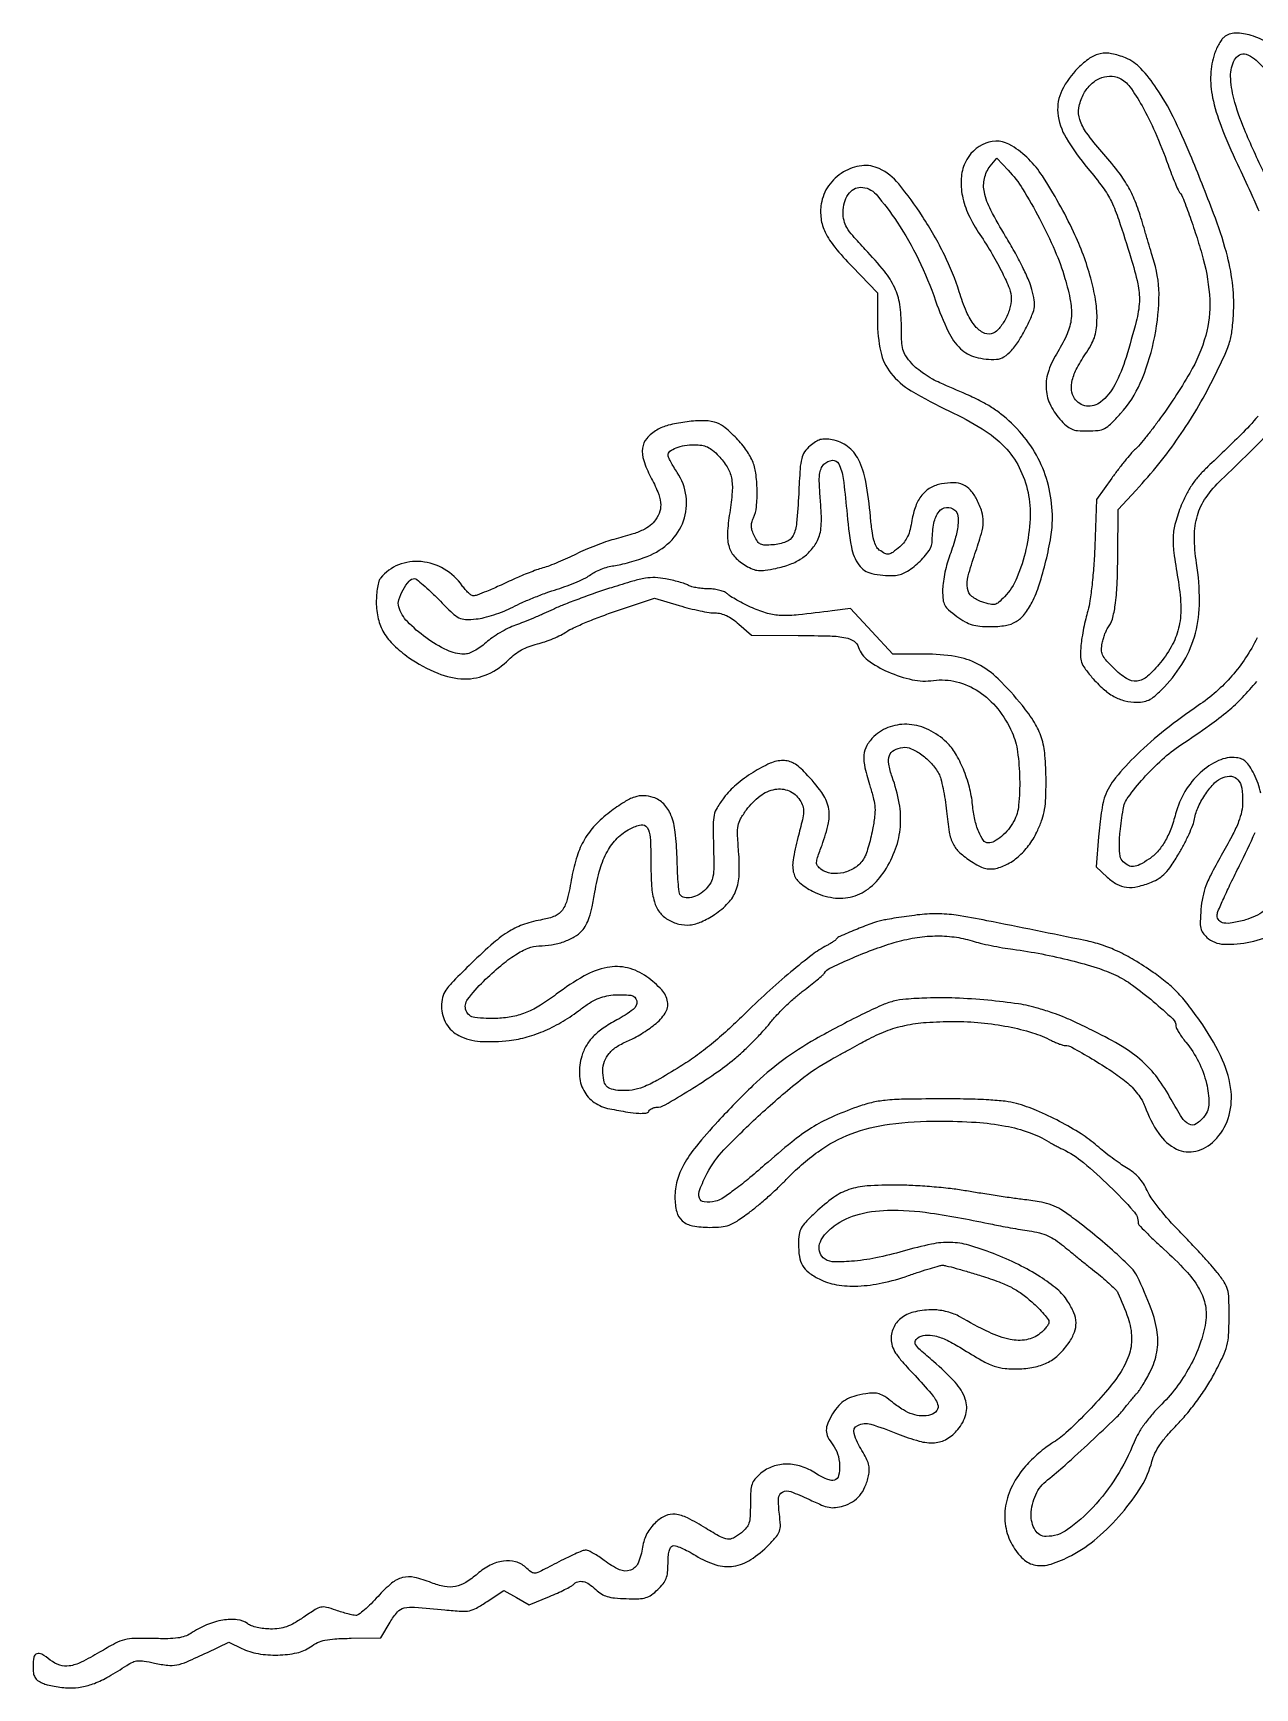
# Model space of a CAD drawing. Extents: x 0 to 2791, y 427 to 2463.
# Drawn here: x 0 to 356, y 502.9 to 984.9 of the extents above; entities that cross this region are included whole.
import ezdxf

# ---------------------------------------------------------------- set-up
doc = ezdxf.new("R2010")
doc.units = 0

msp = doc.modelspace()

# ---------------------------------------------------------------- linework, layer by layer
for points in [[(359.933318, 981.916335, 0.064648), (354.920369, 984.203818, 0.075745), (350.291726, 984.892836, 0.171314), (347, 983.718197, 0.068972), (346.338043, 983.009022, 0.023006), (345.573438, 981.808865, 0.022399), (344.838807, 980.385455, 0.023741), (344.25, 978.929002, 0.076134), (343.109458, 972.825521, 0.059055), (343.685464, 966.08212, 0.042408), (346.138104, 957.801226, 0.01619), (350.882251, 946.737661, -0.00093), (354.784431, 938.353551, -0.003518), (357.179966, 933.08455, -0.002072)], [(356.912168, 873.324989, -0.024996), (351.885975, 867.870031, -0.004904), (342.277638, 858.618279, 0.022829), (339.746356, 855.999764, 0.030406), (337.712614, 853.390211, 0.030783), (336.02923, 850.579861, 0.024341), (334.553609, 847.357758, 0.026188), (332.830402, 842.300891, 0.057183), (332.171576, 838.265145, 0.044704), (332.366365, 833.60429, 0.010973), (333.537311, 826.013925, -0.031705), (334.399571, 818.320895, -0.062962), (333.92518, 812.214192, -0.07031), (332.010633, 806.864446, -0.049741), (328.4909, 801.532558, -0.038498), (324.690639, 797.532742, -0.154869), (321.659496, 796.154606, -0.175481), (318.62064, 796.859731, -0.052541), (314.86695, 799.897756, -0.014288), (312.599912, 802.2982, -0.075261), (311.612553, 803.811791, -0.110964), (311.308196, 805.262878, -0.049146), (311.52914, 807.218686, -0.017687), (311.865901, 808.559478, -0.01762), (312.29696, 809.874832, -0.017765), (312.754081, 810.995019, -0.063564), (313.157483, 811.653082, 0.101075), (314.459248, 814.181723, 0.034172), (315.309115, 818.256113, 0.023745), (315.837153, 824.117843, 0.008088), (316.060967, 832.663839), (316.195406, 846.097062), (321.428061, 851.798531, 0.016008), (328.031692, 859.473075, 0.017887), (333.879671, 867.28256, 0.018176), (339.071637, 875.371452, 0.017724), (343.708789, 883.883136, 0.00655), (347.104782, 890.908061, 0.035451), (348.62112, 894.86057, 0.046229), (349.373952, 898.516923, 0.016095), (349.795959, 903.883136, 0.043529), (349.454631, 912.262593, 0.035723), (347.681897, 921.046997, 0.023616), (343.967115, 932.34104, 0.00673), (337.144353, 949.5, 0.016742), (332.172066, 960.474878, 0.032788), (327.369438, 968.777313, 0.041859), (322.735502, 974.582679, 0.104805), (318.297742, 977.648956, 0.049471), (314.240594, 978.890285, 0.101823), (310.934633, 978.87411, 0.099299), (307.850148, 977.548912, 0.045447), (304.469655, 974.732813, 0.081524), (299.775745, 968.195401, 0.140439), (298.578725, 961.653252, 0.110769), (300.981577, 954.371272, 0.039798), (307.353483, 945.425418, -0.01565), (311.701579, 939.905184, -0.046778), (314.180198, 935.792541, -0.032219), (316.303931, 930.543891, -0.004539), (319.877509, 919.425881, -0.021067), (321.884604, 911.87454, -0.066793), (322.323752, 906.675783, -0.052332), (321.429258, 900.901319, -0.009451), (318.452576, 890.437531, -0.046192), (315.178934, 882.436526, -0.104629), (311.040027, 877.41342, -0.203048), (306.937763, 876.267214, -0.219048), (303.432954, 878.461982, -0.119294), (302.554779, 880.924369, -0.090889), (302.7734, 883.78889, -0.060524), (304.186792, 887.344552, -0.021959), (306.997465, 892, 0.02453), (308.514522, 894.542206, 0.049482), (309.400959, 896.698133, 0.049017), (309.851313, 898.999425, 0.023635), (309.995719, 902.003182, 0.042184), (309.551265, 907.310979, 0.02475), (308.17585, 913.539149, 0.02286), (306.010512, 920.240034, 0.020231), (303.162645, 927, 0.034668), (294.082834, 943.290492, 0.107135), (285.171498, 952.098201, 0.240003), (277.551812, 952.82424, 0.19519), (271.542303, 947.093812, 0.089138), (270.410412, 942.582504, 0.067805), (270.754216, 937.487987, 0.05837), (272.576402, 931.978156, 0.039983), (275.829652, 926.242124, -0.01488), (279.4789, 920.499465, -0.01997), (282.415499, 915.077709, -0.020675), (284.454725, 910.450789, -0.093717), (285, 907.567171, -0.076496), (284.521884, 904.460356, -0.052705), (283.097598, 901.189644, -0.054691), (281.171665, 898.521861, -0.148663), (279.194943, 897.33408, -0.194722), (276.70352, 897.681938, -0.098349), (274.278866, 899.806051, -0.062383), (271.971846, 903.737182, -0.026207), (269.844097, 909.5, 0.039651), (265.527541, 920.289993, 0.028928), (259.13447, 931.51679, 0.028006), (252.205825, 940.989959, 0.110508), (246.547365, 945.410499, 0.139748), (241.441339, 946.262658, 0.108577), (236.086711, 944.436722, 0.103201), (231.782494, 940.421957, 0.114481), (229.642058, 935.163018, 0.07231), (229.580693, 930.840591, 0.081926), (230.77993, 926.874881, 0.058288), (233.581656, 922.538139, 0.019207), (238.642906, 916.864837), (246, 909.229674), (246, 901.074999, 0.05316), (246.958844, 892.082043, 0.11588), (249.915644, 885.852738, 0.090613), (255.870082, 880.670572, 0.024322), (267, 874.779733, -0.029175), (276.533908, 869.614645, -0.061875), (283.061112, 864.353373, -0.074933), (287.31805, 858.380368, -0.064909), (289.885963, 851.120364, -0.065725), (290.49768, 843.40071, -0.042269), (289.272336, 834.491122, -0.0429), (286.663084, 826.258065, -0.092718), (283.049068, 820.712496, -0.022468), (281.334728, 819.071982, -0.124432), (280.206548, 818.49766, -0.116581), (278.90529, 818.509146, -0.018666), (276.443265, 819.212496, -0.096166), (273.534558, 820.829354, -0.18455), (272.257737, 823.129669, -0.100462), (272.470731, 826.765009, -0.018396), (274.441904, 833.23889, 0.013029), (276.294536, 839.097089, 0.061494), (276.846044, 842.571863, 0.086215), (276.442233, 845.491578, 0.040599), (274.987839, 849.023838, 0.061801), (273.15604, 851.729211, 0.109366), (270.995097, 853.319051, 0.10201), (268.255405, 853.911915, 0.048849), (264.653358, 853.594748, 0.0835), (261.445259, 852.416207, 0.093855), (258.946198, 850.286223, 0.081999), (257.16682, 847.136001, 0.048477), (256.080475, 842.945549, -0.02316), (255.537014, 840.306511, -0.045504), (254.822119, 838.287773, -0.054335), (253.857515, 836.678049, -0.053052), (252.5619, 835.299585, -0.017568), (250.498663, 833.647328, -0.12041), (249.309327, 833.143874, -0.160912), (248.189739, 833.322621, -0.038511), (246.566953, 834.327385, -0.119198), (245.651038, 835.410068, -0.051494), (244.977796, 837.188028, -0.032422), (244.446438, 839.888867, -0.009603), (243.982859, 844.077385, 0.021472), (242.607469, 854.282994, 0.071486), (240.48699, 860.68974, 0.115762), (237.323205, 864.500849, 0.120491), (232.839027, 866.437118, 0.032908), (230.844006, 866.641316, 0.076143), (229.352146, 866.467805, 0.076829), (227.988786, 865.857109, 0.033981), (226.40481, 864.67178, 0.062678), (224.796231, 862.893158, 0.094237), (223.941685, 860.990471, 0.042122), (223.483024, 857.955961, 0.004281), (223.065784, 850.676737, -0.010924), (222.464495, 842.167074, -0.094667), (221.41523, 838.534032, -0.18726), (219.368357, 836.699919, -0.069316), (215.526857, 835.832853, -0.022644), (213.244714, 835.745404, -0.108974), (211.984816, 836.032533, -0.13141), (211.08483, 836.794413, -0.039083), (210.167976, 838.363324, -0.032272), (209.550025, 839.882996, -0.06747), (209.31315, 841.135221, -0.073959), (209.427506, 842.329914, -0.046145), (209.891119, 843.660377, 0.083075), (210.763388, 846.916271, 0.02854), (210.953907, 851.808233, 0.028886), (210.577464, 856.758875, 0.069972), (209.589601, 860.282119, 0.056932), (207.594908, 863.711437, 0.033792), (204.51568, 867.307519, 0.033334), (201.183799, 870.280105, 0.104356), (198.499951, 871.589368, 0.067541), (194.854164, 871.995825, 0.028311), (189.920749, 871.598044, 0.028268), (185.077569, 870.648589, 0.069735), (181.734472, 869.276932, 0.084242), (178.835387, 866.851459, 0.14452), (177.563338, 863.995121, 0.113494), (177.902998, 860.396155, 0.041057), (179.925229, 855.642143, -0.020933), (182.01465, 851.231365, -0.07087), (182.828778, 848.158991, -0.103194), (182.606521, 845.643706, -0.079471), (181.399086, 843.159388, -0.072664), (179.811172, 841.475545, -0.057107), (177.677552, 840.151079, -0.035925), (174.478121, 838.911483, -0.009689), (169.243096, 837.414981, 0.018276), (166.81809, 836.67649, 0.009464), (163.843372, 835.586974, 0.009396), (160.824883, 834.350428, 0.014082), (158.243096, 833.148331, -0.009718), (155.751351, 831.961591, -0.007674), (153.012034, 830.771976, -0.007769), (150.433809, 829.745743, -0.019041), (148.5, 829.093722, 0.012555), (146.679651, 828.506138, 0.007072), (144.5, 827.706845, 0.007054), (142.321668, 826.837472, 0.011461), (140.5, 826.031033, -0.004073), (135.773046, 823.854354, -0.009017), (132.125416, 822.28907, -0.008356), (129.35441, 821.212341, -0.088707), (128.166965, 821, -0.162229), (127.64211, 821.174896, -0.027789), (126.82622, 821.86054, -0.027776), (125.924403, 822.807811, -0.02163), (125.050201, 823.929499, 0.104691), (119.786468, 828.768661, 0.110756), (113.117772, 830.935486, 0.117638), (106.477311, 829.995316, 0.129632), (101.25, 826.162566, 0.103931), (100.765846, 825.216901, 0.023081), (100.367188, 823.433367, 0.023025), (100.09186, 821.289261, 0.020421), (100, 819.041005, 0.059171), (100.560381, 814.322324, 0.07423), (102.211324, 810.243439, 0.068087), (105.115185, 806.568704, 0.040883), (109.430737, 803.047654, 0.051961), (117.913554, 798.42657, 0.093444), (125.639876, 796.790794, 0.110438), (132.537697, 798.172523, 0.095875), (138.597572, 802.3975, -0.036766), (140.358374, 803.962254, -0.037623), (142.316423, 805.238972, -0.036415), (144.503416, 806.241435, -0.030397), (146.947961, 806.987516, 0.023345), (149.141841, 807.623436, 0.016535), (151.539936, 808.531232, 0.016738), (153.777604, 809.553192, 0.033598), (155.453588, 810.533066, -0.041576), (157.456386, 811.661587, -0.008826), (161.127796, 813.267663, -0.009178), (165.463534, 814.981164, -0.008607), (169.952594, 816.573126), (181.020994, 820.285114), (188.260497, 818.13939, 0.010803), (191.267996, 817.318242, 0.010699), (194.317862, 816.624903, 0.01061), (197.01021, 816.132421, 0.040193), (198.715204, 815.996833, -0.059879), (200.375244, 815.798973, -0.050177), (202.048981, 815.209705, -0.043342), (203.784778, 814.203334, -0.02707), (205.633706, 812.75), (209.337004, 809.5), (222.918502, 809.438701, -0.005792), (232.28896, 809.287848, -0.042013), (236.761387, 808.786381, -0.103758), (239.189672, 807.752812, -0.165044), (240.515381, 805.951539, 0.160857), (243.20623, 802.232237, 0.052509), (249.157937, 798.81993, 0.051521), (256.163637, 796.554882, 0.085983), (262.339876, 796.318761, -0.094808), (269.097745, 795.941826, -0.084905), (275.532552, 793.113057, -0.078313), (281.077184, 788.051465, -0.064622), (285.235278, 781.20102, -0.070009), (286.835304, 775.566451, -0.029435), (287.450832, 767.695079, -0.028491), (287.160568, 760.016053, -0.100335), (285.732061, 755.310704, -0.047641), (284.156524, 752.957394, -0.045389), (282.140598, 750.90275, -0.04887), (280.054465, 749.455459, -0.127908), (278.303174, 749, -0.245197), (276.876112, 749.74459, -0.054602), (275.51434, 752.237973, -0.044422), (274.397661, 755.822443, -0.028816), (273.724437, 760.114045, 0.039466), (272.800346, 765.283917, 0.034269), (271.045907, 770.503196, 0.035758), (268.745386, 775.09702, 0.067898), (266.177432, 778.329386, 0.077379), (260.981587, 781.95631, 0.094167), (255.266985, 783.520544, 0.101838), (249.728771, 782.832647, 0.106603), (245.014235, 780.013297, 0.076527), (242.949366, 777.389123, 0.110175), (242.094684, 774.570938, 0.075325), (242.372606, 770.890676, 0.020872), (243.907905, 765.288284, -0.016185), (244.913398, 761.749594, -0.047296), (245.29211, 759.243087, -0.046135), (245.197679, 756.676066, -0.014825), (244.594919, 752.908012, -0.013066), (244.025933, 750.294955, -0.013478), (243.326374, 747.74232, -0.013304), (242.603018, 745.567153, -0.054544), (241.99091, 744.321164, -0.105125), (239.54454, 741.823848, -0.087843), (236.135332, 740.338101, -0.09117), (232.540512, 740.144113, -0.12653), (229.55733, 741.334421, -0.074661), (228.580384, 742.301685, -0.172994), (228.280911, 743.274154, -0.072429), (228.56247, 744.750371, -0.006238), (229.8662, 748.371934, 0.036825), (231.75319, 754.826878, 0.10869), (231.726825, 759.422218, 0.10315), (229.766272, 763.721594, 0.031287), (225.14775, 769.25, 0.023488), (223.299965, 771.024997, 0.051184), (221.697754, 772.159337, 0.064162), (220.1533, 772.786329, 0.064461), (218.502815, 773, 0.105676), (214.747641, 772.197375, 0.035159), (209.761049, 769.528429, 0.03526), (204.878915, 765.952261, 0.054543), (201.284382, 762.163679, 0.025185), (199.296272, 759.256324, 0.084666), (198.443077, 757.123282, 0.053533), (198.152985, 754.360217, 0.005939), (198.243454, 748.005568, -0.005534), (198.33364, 742.01195, -0.044244), (198.100724, 739.260571, -0.088144), (197.431179, 737.419018, -0.056924), (196.075686, 735.591889, -0.072398), (194.081185, 733.997901, -0.081785), (191.794385, 733.120138, -0.10289), (189.770025, 733.123715, -0.205417), (188.483419, 734.026829, -0.11403), (188.222805, 734.796478, -0.005027), (187.969133, 737.627644, -0.008282), (187.75614, 741.017887, -0.0058), (187.62382, 744.842991, 0.023257), (187.114457, 752.161835, 0.06568), (185.863187, 757.120861, 0.099408), (183.763891, 760.349669, 0.119155), (180.697921, 762.26736, 0.072668), (177.899111, 762.767033, 0.090079), (175.285948, 762.37721, 0.061292), (172.270648, 760.919958, 0.017536), (168, 757.949806, 0.0425), (163.739776, 754.154837, 0.057833), (160.658064, 750.038212, 0.054738), (158.487435, 745.147392, 0.033292), (156.971502, 739, -0.015424), (155.625646, 732.561353, -0.091962), (154.231282, 729.441629, -0.143926), (152.105308, 727.718274, -0.057636), (148.470149, 726.672385, 0.039686), (143.189434, 725.355825, 0.056418), (138.809104, 723.31299, 0.042338), (134.164539, 719.900028, 0.012997), (127.758959, 714, 0.005169), (122.45406, 708.745047, 0.043227), (120.2977, 706.150311, 0.089985), (119.327683, 704.021232, 0.062119), (118.999434, 701.386364, 0.134076), (120.375739, 696.348802, 0.143973), (124.095687, 692.8725, 0.101654), (130.272609, 691.209698, 0.044978), (138.75611, 691.460414, 0.038956), (143.983363, 692.505416, 0.0342), (149.226312, 694.381067, 0.032538), (154.415018, 697.062519, 0.028162), (159.479902, 700.515314, -0.02079), (162.087184, 702.349572, -0.038877), (164.357616, 703.571674, -0.044435), (166.569396, 704.322512, -0.038919), (168.979902, 704.713136, -0.048965), (174.153111, 704.635542, -0.338105), (175.870314, 702.987239, -0.275029), (174.871898, 700.509113, -0.039986), (170.106229, 697.447185, 0.026651), (166.08776, 695.014064, 0.050426), (163.191048, 692.581616, 0.060028), (161.179018, 689.943781, 0.060225), (159.853795, 686.906348, 0.082463), (159.173425, 681.558507, 0.112989), (160.430676, 676.889427, 0.120713), (163.503599, 673.444049, 0.103268), (168, 671.562025, 0.006528), (173.26767, 670.616835, 0.026813), (176.490226, 670.258066, 0.043879), (178.522791, 670.319955, 0.228634), (179.441982, 670.906126, -0.08047), (179.804838, 671.32474, -0.053428), (180.334273, 671.678674, -0.052462), (180.9399, 671.918956, -0.068324), (181.530217, 672, 0.131853), (184.123402, 672.695937, 0.007408), (191.337465, 677.012432, 0.012444), (198.676561, 681.809273, 0.022412), (204.404265, 686.150909, 0.014477), (207.046365, 688.479332, 0.009564), (209.95073, 691.298152, 0.009628), (212.671195, 694.149212, 0.018363), (214.725879, 696.559193, -0.02072), (216.738209, 698.897097, -0.01236), (219.311753, 701.515022, -0.012363), (222.009139, 704.000343, -0.020883), (224.403153, 705.928455, 0.00664), (226.541291, 707.552317, 0.008602), (228.455933, 709.10068, 0.006754), (230.012547, 710.440616, 0.073377), (230.544701, 711.072328, -0.143442), (232.132891, 712.500168, -0.008745), (237.996084, 715.188102, -0.013783), (244.574105, 717.852107, -0.016947), (250.854356, 719.956625, -0.030882), (256.892374, 721.355772, -0.035848), (262.762318, 721.910913, -0.037794), (268.361307, 721.614307, -0.043387), (273.591069, 720.471175, 0.017014), (275.965999, 719.819283, 0.007714), (279.114252, 719.120435, 0.007628), (282.460954, 718.484583, 0.010365), (285.5, 718.019768, -0.014948), (293.906476, 716.655058, -0.014011), (302.401294, 714.765694, -0.014573), (309.998222, 712.613899, -0.034193), (315.487795, 710.462448, -0.046902), (320.302895, 707.604772, -0.018431), (326.375515, 702.83109, -0.011449), (332.054339, 697.790157, -0.208426), (333, 695.62013, 0.122008), (333.160842, 694.970795, 0.017198), (333.851271, 693.765003, 0.01877), (334.788308, 692.371409, 0.014972), (335.897944, 690.939979, -0.056851), (339.548488, 685.316601, -0.055016), (341.88755, 678.954016, -0.061193), (342.588458, 673.147889, -0.16989), (341.241861, 669.324849, -0.079861), (338.858217, 667.16499, -0.269063), (336.836848, 667.061559, -0.133092), (334.710029, 669.000341, -0.017851), (331.612397, 674.271558, 0.03594), (327.593982, 680.576303, 0.051632), (323.120144, 685.451802, 0.045923), (317.346135, 689.691679, 0.021924), (309.246883, 694.092774, 0.002629), (303.460347, 696.878428, 0.013042), (300.158642, 698.342272, 0.016942), (297.184412, 699.452807, 0.006581), (293, 700.794625, 0.038537), (287.097992, 702.115132, 0.01249), (278.207632, 703.169976, 0.012794), (268.695685, 703.813316, 0.019636), (260.439457, 703.835432, 0.010338), (254.298587, 703.483402, 0.04283), (250.636074, 702.879015, 0.042542), (247.118448, 701.657664, 0.010108), (241.5, 699.016483, 0.013364), (227.945076, 691.849398, 0.031344), (218.339086, 685.613741, 0.032217), (209.744721, 678.332802, 0.014875), (199.5, 667.847326, 0.014234), (193.252351, 660.660029, 0.043088), (189.589343, 655.317095, 0.061838), (187.657824, 650.63602, 0.067056), (187, 645.753009, 0.06276), (187.530233, 641.545345, 0.153655), (189.158123, 638.923469, 0.133891), (192.168765, 637.49125, 0.043011), (197.139991, 637.033269, 0.023963), (200.520578, 637.175398, 0.068008), (202.814978, 637.70232, 0.056982), (205.102478, 638.879841, 0.01322), (208.639991, 641.382233, 0.012893), (211.240385, 643.433482, 0.007757), (214.222604, 645.992564, 0.007766), (217.110438, 648.630637, 0.01344), (219.415681, 650.923203, -0.045452), (228.72474, 659.066118, -0.06558), (238.328724, 664.273735, -0.060192), (249.568273, 667.091643, -0.031839), (263.933659, 667.979893, -0.01542), (274.799787, 667.624005, -0.030889), (283.319337, 666.550578, -0.038653), (290.20432, 664.686843, -0.052672), (296, 661.909522, 0.011096), (296.748438, 661.47107, 0.004411), (297.79375, 660.901483, 0.004363), (298.932962, 660.306414, 0.005469), (300, 659.775485, -0.05989), (306.023032, 655.911494, -0.021118), (313.665832, 649.040533, -0.015311), (320.637729, 641.788098, -0.185861), (322, 638.249944, 0.193602), (322.201543, 637.748946, 0.003677), (324.200296, 635.697132, 0.008365), (326.619589, 633.33041, 0.005433), (329.49037, 630.673006, -0.020422), (335.808309, 624.462903, -0.054791), (339.587449, 619.426081, -0.076985), (341.432024, 614.815295, -0.086408), (341.692101, 610.048087, -0.053005), (340.279016, 603.839708, -0.038211), (337.470633, 597.308482, -0.036915), (333.561982, 591.022168, -0.039672), (328.855325, 585.539368, 0.017419), (326.128582, 582.634863, 0.022253), (323.836301, 579.768139, 0.024656), (322.036768, 577.025695, 0.03904), (320.806219, 574.5, -0.047341), (315.69475, 564.435793, -0.046471), (308.753879, 555.444818, -0.050371), (301.391337, 548.989405, -0.156045), (295.172105, 547, -0.266374), (291.972072, 548.835011, -0.139539), (290.789415, 553.424627, -0.102793), (292.123241, 559.122301, -0.117756), (295.586209, 563.5, 0.015866), (300.671001, 567.772736, 0.004807), (308.111825, 574.569271, 0.003569), (315.390412, 581.444751, 0.037174), (318.139181, 584.501366, -0.004726), (319.122831, 585.749197, -0.004296), (320.161365, 587.018844, -0.004301), (321.109752, 588.138441, -0.013812), (321.767905, 588.860657, 0.045793), (322.424498, 589.680758, 0.009513), (323.413042, 591.241604, 0.009917), (324.494057, 593.104863, 0.009215), (325.528023, 595.055301, 0.072341), (327.419368, 600.676029, 0.079441), (327.543515, 606.419319, 0.05727), (325.771789, 613.319042, 0.019738), (321.704876, 622.799487, 0.086964), (319.967552, 625.242324, 0.01084), (315.218281, 629.7331, 0.012655), (309.336931, 634.792813, 0.010762), (302.885486, 639.837225, 0.019092), (299.456474, 642.202852, 0.051742), (296.815576, 643.518969, 0.045921), (293.786025, 644.348187, 0.01258), (288.885486, 645.089983, -0.003973), (285.026318, 645.606366, -0.002195), (280.319487, 646.295379, -0.002188), (275.554666, 647.035604, -0.003518), (271.5, 647.712983, 0.015096), (267.266728, 648.319816, 0.007671), (261.9125, 648.839981, 0.007613), (256.367711, 649.208018, 0.011287), (251.5, 649.346686, 0.018335), (243.02695, 649.085978, 0.064603), (237.691946, 648.024209, 0.075488), (233.24877, 645.732642, 0.031302), (228.021165, 641.423028, 0.012878), (225.130395, 638.575982, 0.066158), (223.798549, 636.768908, 0.090384), (223.189001, 634.946278, 0.035631), (223, 632.297417, 0.037696), (223.286193, 628.506713, 0.094415), (224.20493, 625.901049, 0.099047), (225.985615, 623.889934, 0.044254), (228.993598, 622.003266, 0.077937), (234.097233, 620.333564, 0.049567), (240.349284, 619.948131, 0.043388), (247.436258, 620.832912, 0.03203), (255.048052, 622.98027, -0.004929), (258.394664, 624.123367, -0.006569), (261.457865, 625.091603, -0.004758), (264.034902, 625.842405, -0.064888), (265, 625.982728, -0.066317), (265.992041, 625.865474, -0.003947), (268.916951, 625.093695, -0.005882), (272.392363, 624.103191, -0.004302), (276.227918, 622.925073, -0.011498), (281.439512, 621.142246, -0.030737), (285.032054, 619.563444, -0.037651), (287.966044, 617.761443, -0.026572), (290.977918, 615.329945, -0.013645), (292.901478, 613.503165, -0.018632), (294.524763, 611.748943, -0.015651), (295.748818, 610.229342, -0.163122), (296, 609.479911, -0.13051), (295.827081, 608.828719, -0.034798), (295.22601, 607.928423, -0.032822), (294.373618, 606.964094, -0.028708), (293.365141, 606.07258, -0.123363), (289.413032, 604.302783, -0.095974), (284.688197, 604.377509, -0.060321), (278.550542, 606.463861, -0.01928), (270.015602, 610.980459, 0.040464), (268.349373, 611.773856, 0.026639), (266.326402, 612.422424, 0.026507), (264.227936, 612.856507, 0.037762), (262.330701, 613, 0.051601), (257.076735, 612.45633, 0.099352), (253.201886, 610.798507, 0.126321), (250.848893, 608.100271, 0.116991), (250, 604.521887, 0.081154), (250.336384, 602.463026, 0.063871), (251.323754, 600.426685, 0.03695), (253.278408, 597.87093, 0.008346), (256.981663, 593.843315, -0.013117), (261.704792, 588.607088, -0.08302), (263.549877, 585.543158, -0.254593), (263.317131, 583.648333, -0.17786), (261.5, 582.410644, -0.068438), (258.856902, 582.120751, -0.072913), (256.293287, 582.568703, -0.059599), (253.570593, 583.842567, -0.028715), (250.417581, 586.065499, 0.02035), (248.146681, 587.724051, 0.070288), (246.509924, 588.514223, 0.082329), (244.860544, 588.755297, 0.034867), (242.626399, 588.556249, 0.029449), (239.13239, 587.784288, 0.067344), (236.663757, 586.70896, 0.075102), (234.734421, 585.099606, 0.044555), (232.950227, 582.686178, 0.035236), (231.536915, 579.952201, 0.103422), (231.116858, 577.8859, 0.115648), (231.579194, 575.9619, 0.050146), (233, 573.727129, -0.091658), (234.400109, 571.061967, -0.06387), (234.987551, 567.707012, -0.07095), (234.703066, 564.749316, -0.246529), (233.47523, 563.352121, -0.148463), (232.634499, 563.291793, -0.032996), (231.236935, 563.707483, -0.031513), (229.622205, 564.424858, -0.025886), (227.99667, 565.383506, 0.066609), (223.866033, 567.386896, 0.079373), (219.595963, 568.07664, 0.08481), (215.553936, 567.393271, 0.090952), (212.076725, 565.411106, 0.036026), (210.334953, 563.716994, 0.099162), (209.47346, 562.245203, 0.070762), (209.093525, 560.276054, 0.012329), (209, 556.483687, -0.011905), (208.912595, 552.81339, -0.064077), (208.564332, 550.850524, -0.099575), (207.801296, 549.460648, -0.050972), (206.365141, 548.07258, -0.042414), (204.035931, 546.540757, -0.157023), (202.328798, 546.220469, -0.095701), (200.287413, 546.889859, -0.010557), (196.019721, 549.38347, 0.020983), (190.631557, 552.382893, 0.087658), (187.088821, 553.444416, 0.136147), (184.239968, 553.001087, 0.082873), (181.390736, 551.091812, 0.038225), (179.963802, 549.52478, 0.04451), (178.871537, 547.832882, 0.044285), (178.091825, 545.966845, 0.037196), (177.596875, 543.880457, -0.061523), (176.258289, 539.250745, -0.210488), (174.020591, 537.159701, -0.195586), (170.837439, 537.317977, -0.052989), (166.428139, 539.97218, 0.014198), (164.828999, 541.112232, 0.017467), (163.272513, 542.079454, 0.016033), (161.927491, 542.795186, 0.109316), (161.201694, 542.97218, 0.095446), (159.979229, 542.763732, 0.01661), (157.806071, 541.86429, 0.011479), (154.547816, 540.296018, 0.002706), (149.179729, 537.522014, -0.016094), (147.053833, 536.494591, -0.127307), (145.98399, 536.316721, -0.144646), (145.025508, 536.694889, -0.022777), (143.469451, 538.028699, 0.126627), (140.607418, 539.600705, 0.096979), (137.029816, 539.804885, 0.08302), (133.156759, 538.5983, 0.063302), (129.47032, 536.108085, -0.041582), (126.069449, 533.589615, -0.090834), (123.060258, 532.411611, -0.094549), (119.907662, 532.400821, -0.04783), (116.077397, 533.505137, 0.038006), (111.094325, 535.048285, 0.119128), (107.613316, 535.003718, 0.114114), (104.450196, 533.368263, 0.033405), (100.5, 529.528561, -0.014086), (98.475516, 527.402656, -0.019236), (96.528125, 525.613078, -0.016338), (94.840663, 524.270529, -0.166037), (94, 524.000956, -0.049832), (93.163064, 524.10047, -0.009736), (91.686069, 524.45785, -0.010249), (89.974259, 524.945215, -0.009333), (88.22917, 525.516808, 0.022337), (85.450598, 526.347568, 0.114955), (83.854763, 526.374632, 0.087776), (82.211829, 525.704954, 0.010098), (78.866958, 523.502254, -0.019078), (76.079781, 521.737727, -0.045934), (73.86682, 520.7109, -0.053136), (71.70768, 520.190609, -0.0343), (69.137788, 520.031803, -0.027895), (67.21982, 520.152089, -0.026446), (65.292143, 520.485547, -0.027428), (63.621044, 520.964289, -0.078588), (62.55887, 521.531803, 0.136407), (59.492871, 522.743691, 0.068028), (55.287754, 522.615105, 0.058404), (50.56245, 521.240494, 0.048073), (45.940473, 518.740418, -0.067414), (44.244585, 517.905918, -0.047262), (42.168316, 517.423695, -0.031116), (39.299539, 517.218106, -0.009442), (34.936843, 517.259793, 0.010681), (29.531515, 517.298057, 0.059338), (26.658792, 516.914247, 0.059949), (23.969216, 515.867626, 0.011034), (19.32154, 513.25, -0.018736), (14.036789, 510.379859, -0.076204), (10.56031, 509.274111, -0.12034), (7.77398, 509.507858, -0.085351), (5, 511, 0.032606), (2.523024, 512.689541, 0.221296), (1.086062, 512.830595, 0.269123), (0.235855, 511.835988, 0.045405), (0, 509.244111, 0.028324), (0.11525, 507.211233, 0.098283), (0.514056, 505.962804, 0.115644), (1.318598, 505.073505, 0.047153), (2.75, 504.271158, 0.04353), (4.150394, 503.792032, 0.016792), (6.160938, 503.365461, 0.016476), (8.384045, 503.046422, 0.019548), (10.5, 502.897004, 0.052698), (14.191878, 503.170301, 0.048186), (17.863125, 504.208074, 0.037212), (22.0227, 506.197799, 0.015699), (27.300192, 509.447726, -0.039767), (29.039573, 510.406704, -0.08573), (30.515389, 510.788784, -0.06219), (32.31808, 510.713152, -0.013504), (35.380486, 510.11416, 0.025703), (39.223498, 509.459357, 0.079297), (41.848746, 509.566769, 0.053546), (44.82752, 510.508305, 0.00729), (50.781869, 513.222635), (57.063739, 516.197637), (60.781869, 514.387622, 0.07218), (65.555799, 512.864044, 0.046908), (71.341889, 512.452132, 0.047796), (76.866361, 513.10816, 0.101811), (80.782502, 514.841237, -0.046309), (82.889693, 516.067427, -0.057046), (85.046598, 516.783372, -0.037733), (87.935637, 517.164281, -0.009328), (92.715307, 517.341237), (101.365612, 517.5), (104.01309, 522, -0.043398), (106.154238, 525.008503, -0.16233), (108.113643, 526.19282, -0.075796), (111.1757, 526.409092, -0.005015), (120, 525.605465, 0.009666), (124.775523, 525.215315, 0.064908), (127.144248, 525.375326, 0.079669), (129.186346, 526.134862, 0.018374), (132.323427, 528.066134), (137.146854, 531.285745), (140.849377, 529.204811), (144.5519, 527.123877), (150.424823, 529.510811, 0.008367), (152.750572, 530.50173, 0.010343), (154.881343, 531.505352, 0.00886), (156.629636, 532.412411, 0.072397), (157.348873, 532.948873, -0.118385), (158.715176, 533.786045, -0.131848), (160.255932, 533.866036, -0.096567), (161.998281, 533.123521, -0.042174), (163.960981, 531.537383, 0.049646), (165.573043, 530.273881, 0.068684), (167.242285, 529.511547, 0.050265), (169.423563, 529.090216, 0.015092), (172.803559, 528.886564, 0.013281), (176.479066, 528.873936, 0.064165), (178.540016, 529.188117, 0.086169), (180.155438, 529.971143, 0.035195), (182.03786, 531.536272, 0.033769), (183.574332, 533.221355, 0.074545), (184.441875, 534.726152, 0.068568), (184.870401, 536.49845, 0.025084), (185, 539.080102, -0.02064), (185.08371, 541.107089, -0.041536), (185.347292, 542.68445, -0.055308), (185.761042, 543.786675, -0.18579), (186.323514, 544.293902, -0.173754), (187.130804, 544.311936, -0.020089), (188.852275, 543.660215, -0.022265), (190.898597, 542.680285, -0.01643), (193.073514, 541.423477, 0.062869), (198.902697, 538.741126, 0.113697), (204.113402, 538.327178, 0.109002), (209.129169, 540.239758, 0.054698), (214.382363, 544.58184, 0.017231), (216.599578, 547.028094, 0.092785), (217.483164, 548.582732, 0.095504), (217.73197, 550.331136, 0.018808), (217.456236, 553.503978, -0.037109), (217.224309, 558.128044, -0.275561), (218.350402, 559.916853, -0.209197), (220.753058, 560.058128, -0.022702), (225.987849, 557.850388, 0.010427), (229.753525, 556.152214, 0.053224), (231.946718, 555.482293, 0.079443), (233.804994, 555.423637, 0.041048), (236.085137, 555.907362, 0.065115), (238.786065, 557.117228, 0.080883), (240.866306, 558.914703, 0.074413), (242.388003, 561.406588, 0.045898), (243.431041, 564.686033, 0.050762), (243.634488, 566.450927, 0.067913), (243.438101, 568.048885, 0.054804), (242.7728, 569.777497, 0.021553), (241.503068, 571.99514, -0.064005), (239.204227, 576.938836, -0.374569), (240.255846, 579.362646, -0.185259), (244.096868, 579.663958, -0.025017), (251.865402, 576.932522, 0.028626), (258.163718, 574.768945, 0.085354), (262.683067, 574.300179, 0.117447), (266.247278, 575.4057, 0.084376), (269.439719, 578.11073, 0.108515), (271.776787, 582.563647, 0.153832), (271.607379, 587.003993, 0.100472), (268.639171, 591.914693, 0.030478), (262.336246, 597.976639, -0.005241), (258.483713, 601.324717, -0.061891), (257.176846, 602.81105, -0.22725), (257.022336, 603.828568, -0.160444), (257.699704, 604.788732, -0.139061), (259.895554, 605.619972, -0.078459), (262.757632, 605.41623, -0.056521), (266.285595, 604.165935, -0.026932), (270.5, 601.823163, 0.00976), (276.394571, 598.276225, 0.045881), (279.983298, 596.628302, 0.0638), (283.230973, 595.931505, 0.030807), (287.490471, 595.836389, 0.043854), (292.09983, 596.424572, 0.068712), (295.845604, 597.799448, 0.070759), (299.002262, 600.102323, 0.049669), (301.840176, 603.471703, 0.059186), (303.408657, 606.466187, 0.099828), (303.87336, 609.252341, 0.091853), (303.232219, 612.161497, 0.044082), (301.432664, 615.549832, 0.074561), (298.394038, 618.978424, 0.031822), (293.44087, 622.613845, 0.028136), (287.120183, 626.176605, 0.021012), (279.798109, 629.402633, 0.023382), (272.626026, 631.82906, 0.06323), (267.325107, 632.647478, 0.058617), (261.761193, 632.144199, 0.01797), (253.557667, 630.108436, -0.01955), (245.53451, 628.14433, -0.029875), (238.443175, 627.135924, -0.031787), (232.840167, 627.035225, -0.187092), (230.2, 628.2, -0.135103), (229.146846, 630.05302, -0.131104), (229.173734, 632.207035, -0.099347), (230.356969, 634.529222, -0.053083), (232.620691, 636.838871, -0.10156), (239.708342, 640.5916, -0.065471), (248.923247, 642.019809, -0.04359), (261.503737, 641.212107, -0.014909), (279.5, 637.917729, 0.005596), (281.826823, 637.446838, 0.002974), (284.717819, 636.913175, 0.002959), (287.679521, 636.402719, 0.004591), (290.241513, 636.000887, -0.024899), (293.241592, 635.404656, -0.04209), (295.664889, 634.574345, -0.042961), (297.88077, 633.363516, -0.027247), (300.241513, 631.60419, 0.002356), (302.257538, 629.93956, 0.00116), (304.836374, 627.840542, 0.001151), (307.524084, 625.673482, 0.001678), (309.90359, 623.777038, -0.009669), (312.025737, 622.029525, -0.011913), (313.932865, 620.315755, -0.010377), (315.460872, 618.814324, -0.080964), (316.032254, 618, -0.031063), (319.053504, 610.611388, -0.075558), (320.077175, 604.829276, -0.091496), (319.259614, 599.700858, -0.06311), (316.607238, 594.435341, -0.02967), (312.507246, 589.064384, -0.015207), (306.7809, 582.814773, -0.014475), (300.949054, 577.163167, -0.051663), (296.778938, 574.074368, 0.030852), (295.079273, 572.921587, 0.014387), (293.019142, 571.233617, 0.014192), (290.952115, 569.332607, 0.019263), (289.204955, 567.495501, 0.06078), (285.347698, 561.861929, 0.07768), (283.348241, 555.906624, 0.084036), (283.341208, 550.005631, 0.087431), (285.28762, 544.518979, 0.074339), (288.46518, 540.456087, 0.147266), (292.086372, 538.633756, 0.122505), (296.591644, 538.949591, 0.043754), (302.567736, 541.484959, 0.054886), (310.003581, 546.554112, 0.03862), (317.169265, 553.717162, 0.039341), (322.917598, 561.605483, 0.074348), (325.995033, 568.830401, -0.050643), (326.882483, 571.221059, -0.036318), (328.322526, 573.683037, -0.028362), (330.458843, 576.443818, -0.01323), (333.516605, 579.780985, 0.019653), (336.420518, 583.033121, 0.015162), (339.333283, 586.791836, 0.015185), (342.006971, 590.711874, 0.019979), (344.188827, 594.450584, 0.01058), (346.728725, 599.486208, 0.048134), (347.852646, 602.567154, 0.050516), (348.340448, 605.737732, 0.012412), (348.482416, 611.016542, 0.008363), (348.40383, 616.376284, 0.058253), (348.018627, 618.964212, 0.080163), (347.081677, 621.039293, 0.023094), (345, 623.892662, 0.012482), (343.152468, 626.079791, 0.004087), (340.324354, 629.211128, 0.004069), (337.126729, 632.637552, 0.004586), (333.9978, 635.87612, -0.013514), (330.986687, 639.106206, -0.013358), (328.142425, 642.50652, -0.013334), (325.81436, 645.612515, -0.049091), (324.599614, 647.741821, 0.037257), (323.50815, 649.764591, 0.041184), (322.160241, 651.53174, 0.040874), (320.531226, 653.065089, 0.035695), (318.601814, 654.391009, -0.018014), (316.708138, 655.596151, -0.008776), (314.376471, 657.261924, -0.008693), (312.008405, 659.081918, -0.012429), (309.977662, 660.783779, 0.039371), (305.347724, 664.257444, 0.020338), (299.077551, 667.883359, 0.02026), (292.407049, 671.049081, 0.033099), (286.5, 673.114871, 0.039685), (283.273215, 673.738526, 0.013116), (278.460839, 674.150324, 0.010557), (272.150184, 674.390375, 0.004985), (264, 674.446919, 0.003626), (253.753794, 674.341531, 0.020419), (248.290609, 674.022289, 0.03467), (244.264773, 673.337387, 0.026788), (240, 672.058269, 0.018613), (232.54428, 669.061544, 0.035347), (226.839991, 666.018491, 0.030181), (221.068287, 661.888694, 0.010152), (213.157078, 655.201937, -0.007773), (208.24366, 651.008748, -0.013803), (204.050449, 647.73198, -0.01375), (200.661091, 645.372049, -0.096127), (198.804372, 644.610874, -0.069094), (195.543484, 644.416863, -0.311666), (194.141204, 645.557324, -0.167568), (194.261195, 648.039754, -0.023475), (196.421129, 652.783244, -0.073468), (201.305388, 659.611725, -0.015018), (211.959091, 670.00832, -0.016452), (223.522118, 679.952108, -0.044772), (232.5, 685.935578, 0.000058), (235.120396, 687.361995, 0.000042), (238.036558, 688.95017, 0.000042), (240.804123, 690.458023, 0.000093), (242.922326, 691.612829, -0.03268), (248.484295, 694.190547, -0.039629), (253.991863, 695.830679, -0.034739), (260.24971, 696.717443, -0.017831), (268.170344, 697, -0.023447), (276.244393, 696.621167, -0.024556), (284.122476, 695.487887, -0.02624), (291.185683, 693.726117, -0.04601), (296.755535, 691.443986, 0.015937), (297.894018, 690.89551, 0.016811), (299.045263, 690.431063, 0.016672), (300.06101, 690.098397, 0.069614), (300.696424, 690.006161, -0.127002), (302.693516, 689.479591, -0.00661), (308.492136, 686.131184, -0.011464), (314.284719, 682.500984, -0.024769), (318.526424, 679.393502, -0.033013), (320.197732, 677.843364, -0.026294), (321.790846, 675.968816, -0.026993), (323.108448, 674.034048, -0.049369), (323.929847, 672.312742, 0.062406), (327.974349, 664.374801, 0.130004), (333.172655, 659.848931, 0.17698), (338.811793, 659.240561, 0.136471), (344.23935, 662.306017, 0.117745), (348.210792, 668.769275, 0.105019), (349.056199, 676.617587, 0.081589), (346.577026, 685.760724, 0.043374), (340.79171, 696, 0.012194), (336.957823, 701.309668, 0.026298), (333.701552, 705.157278, 0.030363), (330.379005, 708.284718, 0.0231), (326.392861, 711.304074, 0.015391), (320.851458, 714.866032, 0.02607), (315.981129, 717.453704, 0.029504), (311.336188, 719.294239, 0.029372), (306.5, 720.578423, 0.000621), (277.922034, 726.35891, 0.011858), (268.969207, 727.93835, 0.036812), (263.40991, 728.369027, 0.032471), (257.605589, 728.013387, 0.003558), (254.522743, 727.60021, 0.003663), (251.475822, 727.146963, 0.003543), (248.840265, 726.715998, 0.015533), (247.294239, 726.402222, 0.029645), (244.127183, 725.45515, 0.0098), (239.598847, 723.701655, 0.005253), (235.070411, 721.789449, 0.127494), (234, 720.95237, -0.068368), (233.674065, 720.629436, -0.013388), (232.999437, 720.15038, -0.01398), (232.176418, 719.631238, -0.012553), (231.295956, 719.139115, 0.041075), (226.97966, 716.392695, 0.011717), (220.761308, 711.443725, 0.011471), (213.836409, 705.387375, 0.010565), (207, 698.854991, -0.012186), (202.351533, 694.441978, -0.01333), (197.627555, 690.394774, -0.014044), (192.963243, 686.822021, -0.018353), (188.495687, 683.838111, -0.007417), (181.748909, 679.818379, -0.035833), (177.733702, 677.874564, -0.059359), (174.524264, 677.018572, -0.050974), (171.030522, 676.878032, -0.050552), (168.492081, 677.294651, -0.151196), (167.021836, 678.224246, -0.13743), (166.252595, 679.885221, -0.038983), (166.015313, 682.75, -0.089215), (166.480431, 685.4078, -0.090951), (167.841507, 687.716959, -0.075053), (170.182945, 689.717158, -0.040362), (173.565147, 691.462773, 0.025829), (175.227604, 692.260561, 0.012603), (177.264683, 693.438515, 0.012466), (179.326857, 694.773185, 0.017629), (181.088198, 696.069854, 0.080192), (184.185065, 699.45535, 0.188033), (184.885216, 702.754229, 0.150001), (183.182633, 706.187469, 0.046466), (178.797984, 710.03138, 0.09761), (173.216778, 712.606655, 0.107759), (167.278188, 712.743362, 0.081051), (160.53438, 710.255487, 0.034166), (152.449574, 704.918304, -0.023109), (147.864532, 701.743856, -0.042138), (143.818741, 699.662523, -0.047331), (139.823047, 698.442613, -0.03955), (135.418875, 697.899639, -0.041457), (128.690925, 698.163902, -0.27676), (126.15612, 700.139842, -0.259437), (126.616678, 703.43138, -0.037767), (131.25, 708.690748, -0.017267), (136.247568, 713.240883, -0.033854), (140.572863, 716.436834, -0.043399), (144.29306, 718.382753, -0.098667), (147.389547, 719.005577, 0.04169), (151.066819, 719.319363, 0.042682), (154.611207, 720.238638, 0.045721), (157.68238, 721.648851, 0.073826), (159.934418, 723.430191, 0.069462), (161.088131, 725.061763, 0.039012), (162.032521, 727.302952, 0.028217), (162.864916, 730.377528, 0.011171), (163.673234, 734.681712, -0.029551), (165.199008, 741.429372, -0.056634), (167.330414, 746.547353, -0.069219), (170.198858, 750.3523, -0.074585), (173.931634, 753.11824, -0.074624), (177.130162, 754.249109, -0.308668), (178.915347, 753.477644, -0.128742), (179.814902, 750.650262, -0.01299), (180, 743.526779, 0.015582), (180.223048, 736.371492, 0.055762), (181.012849, 731.871301, 0.089551), (182.51601, 728.865889, 0.099032), (184.932833, 726.698748, 0.071433), (188.155694, 725.370431, 0.08877), (191.384299, 725.140034, 0.078482), (194.792205, 726.055663, 0.043666), (198.562162, 728.146633, 0.054739), (202.532474, 731.511493, 0.098817), (204.793705, 735.1071, 0.082349), (205.735133, 739.749668, 0.029184), (205.581375, 746.549028, -0.008056), (205.252085, 751.619517, -0.058604), (205.418344, 754.048761, -0.08467), (206.137521, 755.992688, -0.025913), (207.847439, 758.630698, -0.073085), (211.800665, 762.684622, -0.117871), (216.187379, 764.62996, -0.149437), (220.25159, 764.164889, -0.146061), (223.404315, 761.50569, -0.062865), (224.251819, 759.771081, -0.095358), (224.483358, 758.11326, -0.045882), (224.140599, 755.733955, -0.005431), (222.840978, 750.549972, 0.022594), (221.427874, 743.962735, 0.108886), (221.621244, 740.157871, 0.151312), (223.351698, 737.446448, 0.05773), (227.123248, 734.937124, 0.081818), (233.095196, 733.034197, 0.105884), (238.818406, 733.411223, 0.104582), (243.936861, 736.109675, 0.07817), (248.159505, 740.912566, 0.05398), (251.302568, 747.299418, 0.067892), (252.700784, 753.736576, 0.064129), (252.358927, 760.599561, 0.041861), (250.306198, 768.26888, -0.040034), (249.300489, 771.972225, -0.133214), (249.499529, 774.463652, -0.186093), (250.848405, 776.024847, -0.093162), (253.37482, 776.818734, -0.133722), (255.889487, 776.445908, -0.054083), (258.921668, 774.705304, -0.050931), (261.799346, 772.125089, -0.061278), (263.89644, 769.160532, -0.059886), (264.489169, 767.648657, -0.012803), (265.128928, 764.896483, -0.013208), (265.707708, 761.649164, -0.012239), (266.131186, 758.29232, 0.015848), (266.956125, 752.112696, 0.073949), (268.056133, 748.702556, 0.096635), (269.95488, 746.216934, 0.037651), (273.410796, 743.586866, 0.022492), (275.539396, 742.338879, 0.052422), (277.253044, 741.65332, 0.065095), (278.826457, 741.422271, 0.056085), (280.491054, 741.582995, 0.074914), (284.053062, 742.915037, 0.057562), (287.431623, 745.339291, 0.053541), (290.391399, 748.670542, 0.047562), (292.713194, 752.68471, 0.025345), (293.991594, 755.897951, 0.040365), (294.715162, 758.764067, 0.032292), (295.060072, 762.132509, 0.010557), (295.141802, 767.126928, 0.019762), (294.812616, 774.557765, 0.055309), (293.807529, 779.665496, 0.062946), (291.79504, 784.047544, 0.031881), (288.261221, 788.997587, 0.026744), (281.207001, 796.766703, 0.073947), (275.263811, 801.122649, 0.082357), (268.697279, 803.302501, 0.039063), (259.783113, 804), (250.501989, 804), (244.338307, 810.635619), (238.174624, 817.271238), (232.837312, 816.587302, -0.005815), (222.988666, 815.441524, -0.0354), (217.8658, 815.270265, -0.059403), (213.99613, 815.87895, -0.036315), (209.644544, 817.454012, -0.010471), (207.295313, 818.562344, -0.011662), (205.078498, 819.73081, -0.011049), (203.239268, 820.809693, -0.058265), (202.323115, 821.534028, 0.096684), (201.485368, 822.098143, 0.034406), (200.114443, 822.569371, 0.032603), (198.499513, 822.89188, 0.032994), (196.86283, 823, -0.022602), (195.192738, 823.075534, -0.02041), (193.477857, 823.301838, -0.020904), (191.958343, 823.631789, -0.059011), (190.948554, 824.027533, 0.041299), (189.898936, 824.482291, 0.011603), (188.193069, 825.015759, 0.011617), (186.229125, 825.531178, 0.011998), (184.264296, 825.948788, 0.039239), (181.247513, 826.272803, 0.047993), (178.418287, 826.081944, 0.029764), (174.768041, 825.255015, 0.006248), (168.5, 823.351828, 0.00671), (163.848693, 821.806807, 0.005664), (158.96875, 820.050616, 0.005718), (154.553723, 818.347266, 0.015805), (151.5, 817.015469, -0.006739), (148.844912, 815.799777, -0.004716), (145.822069, 814.498621, -0.004759), (142.901516, 813.30657, -0.009878), (140.596406, 812.443531, 0.029992), (138.44832, 811.53924, 0.018621), (136.041195, 810.237759, 0.018663), (133.753268, 808.770571, 0.031804), (131.975205, 807.358634, -0.027746), (130.271158, 805.982791, -0.034806), (128.545026, 804.91455, -0.039131), (126.935142, 804.221783, -0.082221), (125.595555, 804, -0.113211), (120.600953, 805.145567, -0.043584), (114.454413, 808.8136, -0.043501), (109.066668, 813.464204, -0.120374), (106.542708, 817.750686, -0.152503), (106.564027, 819.859153, -0.049274), (107.826899, 822.754846, -0.04872), (109.573116, 825.268888, -0.220039), (111.154003, 826, -0.173513), (111.778979, 825.776385, -0.007027), (113.641965, 824.203188, -0.011586), (115.812885, 822.226953, -0.007875), (118.19439, 819.883194, 0.007241), (122.173455, 815.957252, 0.071963), (124.076044, 814.597488, 0.11447), (125.957668, 814.11925, 0.029193), (129.122464, 814.237745, 0.036981), (131.410508, 814.629848, 0.017814), (134.27193, 815.450412, 0.017556), (137.209138, 816.522592, 0.024026), (139.763983, 817.704066, -0.016108), (142.476652, 819.011037, -0.008424), (145.930667, 820.471061, -0.008369), (149.526686, 821.850695, -0.012685), (152.702117, 822.91793, 0.013951), (155.64881, 823.916595, 0.013784), (158.547216, 825.081746, 0.013775), (161.02537, 826.240371, 0.05045), (162.486718, 827.168212, -0.049808), (163.773345, 827.987434, -0.025188), (165.532132, 828.766718, -0.024739), (167.446364, 829.395242, -0.033626), (169.227617, 829.757355, 0.024043), (171.212674, 830.121467, 0.010621), (173.796861, 830.783321, 0.010483), (176.511184, 831.60199, 0.013881), (178.943016, 832.466765, 0.099388), (185.512782, 836.655081, 0.115829), (189.527678, 842.857366, 0.120255), (190.277959, 850.01078, 0.112913), (187.689685, 856.89273, -0.010316), (186.659606, 858.52132, -0.013501), (185.790095, 860.052918, -0.011049), (185.133144, 861.355087, -0.111749), (185, 861.943376, -0.233933), (185.567422, 863.089796, -0.068959), (187.324665, 864.081734, -0.054562), (189.840413, 864.770362, -0.039562), (192.738092, 865, -0.039113), (194.817636, 864.837075, -0.069734), (196.456409, 864.338004, -0.064132), (197.983748, 863.374158, -0.02842), (199.734659, 861.75, -0.054285), (202.227398, 858.522491, -0.089406), (203.473456, 855.317911, -0.067957), (203.702997, 851.281224, -0.020525), (202.96645, 845.170134, 0.027348), (202.32374, 839.147212, 0.087818), (202.819033, 835.159111, 0.116795), (204.539265, 832.23176, 0.070034), (207.723278, 829.724009, 0.034609), (209.695855, 828.75134, 0.076074), (211.326528, 828.357362, 0.058495), (213.25546, 828.418434, 0.014047), (216.412515, 828.981838, 0.037789), (220.599599, 830.186911, 0.058537), (223.94513, 831.897771, 0.064819), (226.557667, 834.185042, 0.061321), (228.554604, 837.105593, 0.059078), (229.266209, 839.000555, 0.042181), (229.620591, 841.240654, 0.028228), (229.669496, 844.269485, 0.008763), (229.40623, 848.817474, -0.006599), (229.101919, 853.707673, -0.036901), (229.167011, 856.329933, -0.072565), (229.583899, 858.008301, -0.099592), (230.443034, 859.300177, -0.173153), (232.883188, 860.45639, -0.312532), (234.73386, 859.430311, -0.081784), (236.028976, 855.176158, -0.011197), (237.050428, 845.921168, 0.019661), (238.41989, 835.182918, 0.115938), (240.598585, 829.986546, 0.181659), (244.356951, 827.505108, 0.064671), (250.867647, 826.884846, 0.125686), (254.24036, 827.870193, 0.053996), (258.022775, 830.699269, 0.054176), (261.047356, 834.200609, 0.152216), (262, 837.257353, -0.048157), (262.475456, 842.182449, -0.114208), (263.967868, 845.525196, -0.213833), (266.13189, 846.713416, -0.195832), (268.56732, 845.944129, -0.190006), (269.460304, 844.319347, -0.061916), (269.469584, 841.532, -0.041072), (268.659676, 837.586114, -0.015392), (266.906772, 832.212487, 0.022378), (266.176359, 829.862543, 0.015841), (265.560114, 827.169168, 0.016031), (265.134781, 824.553362, 0.032294), (265, 822.46876, 0.027394), (265.144661, 819.830341, 0.099825), (265.651479, 818.240159, 0.089681), (266.764863, 816.881253, 0.019649), (269.150038, 815.006272, 0.026115), (271.555798, 813.448272, 0.056105), (273.579178, 812.567919, 0.05321), (275.814787, 812.13339, 0.021417), (278.927532, 812, 0.039996), (283.33067, 812.352779, 0.093247), (286.430423, 813.469739, 0.096764), (288.8429, 815.605959, 0.045377), (291.074997, 819.147006, 0.040244), (293.171616, 824.228786, 0.018312), (295.11965, 831.153301, 0.018297), (296.553073, 838.187538, 0.041132), (297, 843.611172, 0.054688), (296.065927, 852.125694, 0.057624), (293.309708, 860.077554, 0.057271), (288.792497, 867.23178, 0.05287), (282.6596, 873.391098, 0.024271), (279.609691, 875.63063, 0.025844), (276.418693, 877.513875, 0.01615), (271.97934, 879.653888, 0.003583), (264.242721, 883.013937, -0.028776), (262.010815, 884.119995, -0.020657), (259.650656, 885.596211, -0.020958), (257.514278, 887.194013, -0.041573), (255.992721, 888.661072, -0.03286), (254.306592, 890.856937, -0.080549), (253.463231, 892.703677, -0.056697), (253.092202, 895.088082, -0.010274), (253, 899.574634, 0.037745), (252.523025, 905.883967, 0.072616), (251.04769, 910.723734, 0.059967), (248.041699, 915.511386, 0.018955), (242.476566, 921.877695, -0.008411), (238.817745, 925.889331, -0.046036), (237.089459, 928.256702, -0.078527), (236.274862, 930.28518, -0.056343), (236, 932.71661, -0.066377), (236.376246, 935.538299, -0.0868), (237.478785, 937.890703, -0.103039), (239.133847, 939.444942, -0.138026), (241.106234, 940, -0.217793), (245.600317, 937.944964, -0.032275), (251.778043, 929.793064, -0.032986), (257.945245, 918.972073, -0.028715), (262.961508, 906.928392, 0.025795), (266.631026, 897.971264, 0.091552), (270.237433, 892.951478, 0.128997), (274.66329, 890.483789, 0.076546), (280.711045, 889.881517, 0.129076), (282.88542, 890.57867, 0.067267), (285.075323, 892.42819, 0.048325), (287.328601, 895.463702, 0.021746), (289.703795, 899.827015, 0.013747), (291.222211, 903.159616, 0.068165), (291.758288, 905.143532, 0.075637), (291.712832, 907.102751, 0.01918), (291.039537, 910.222796, 0.041516), (290.134442, 912.832172, 0.010953), (288.256296, 916.834398, 0.01104), (285.910251, 921.310622, 0.011133), (283.375135, 925.666333, -0.017917), (279.053411, 933.328961, -0.065748), (277.16656, 938.556507, -0.109742), (277.18072, 942.574586, -0.115136), (278.904485, 946.130371), (280.808969, 948.48231), (284.154485, 944.926192, -0.050749), (288.306336, 939.503994, -0.017304), (293.216391, 930.877835, -0.01768), (297.708324, 921.519386, -0.030978), (300.655286, 913.451582, -0.026448), (302.27058, 906.716753, -0.070414), (302.477249, 901.788851, -0.078043), (301.309185, 897.297877, -0.038237), (298.537343, 892.059155, 0.056045), (295.918046, 886.652316, 0.09291), (295.143683, 881.659222, 0.099708), (296.241763, 876.973389, 0.073026), (299.152916, 872.478619, 0.026177), (301.03673, 870.547023, 0.084916), (302.532504, 869.575243, 0.080154), (304.313642, 869.126585, 0.021702), (307.228729, 869, 0.026327), (310.318345, 869.162793, 0.095446), (312.192276, 869.733444, 0.074833), (313.950976, 871.030073, 0.012339), (316.869191, 874.091623, 0.081797), (322.589958, 882.947905, 0.048046), (326.498352, 894.971782, 0.047939), (328.048954, 907.570799, 0.079238), (326.646553, 918.174433, -0.000162), (325.893345, 920.704801, -0.000077), (324.924586, 923.965007, -0.000076), (323.912555, 927.374663, -0.000108), (323.013269, 930.408571, 0.021926), (321.093837, 935.979789, 0.038408), (318.962689, 940.364555, 0.033808), (315.99708, 944.72945, 0.013208), (311.351243, 950.349453, -0.020709), (306.962319, 955.823809, -0.079945), (304.977111, 959.685661, -0.119537), (304.711428, 963.114398, -0.07794), (305.951539, 966.905008, -0.076425), (307.993723, 969.739736, -0.090919), (310.68749, 971.632932, -0.100259), (313.656042, 972.332439, -0.115789), (316.5, 971.758947, -0.128519), (319.525633, 969.286237, -0.029466), (323.12412, 963.68531, -0.02599), (326.926347, 956.014631, -0.015301), (330.700394, 946.5, 0.005169), (331.729037, 943.74514, 0.006833), (332.725995, 941.258933, 0.005058), (333.607845, 939.202732, 0.064859), (334.041041, 938.487856, -0.076403), (335.158214, 936.544913, -0.00705), (337.094867, 931.324176, -0.009384), (339.126651, 925.24102, -0.009085), (340.952034, 919.020099, -0.054626), (342.829349, 907.245125, -0.080048), (341.671617, 896.83888, -0.065155), (337.017074, 885.850673, -0.025027), (327.899894, 871.960643, -0.006697), (325.911137, 869.313309, -0.007055), (323.885803, 866.766284, -0.006789), (322.079518, 864.619527, -0.031333), (320.942887, 863.460643, 0.031935), (319.82284, 862.31592, 0.007426), (318.09743, 860.249901, 0.007632), (316.17941, 857.807355, 0.007412), (314.317657, 855.283699), (309.872539, 849.067398), (309.349866, 835.418534, -0.008349), (309.036369, 829.721496, -0.009197), (308.539491, 824.21943, -0.009258), (307.938496, 819.511635, -0.035708), (307.304623, 816.634835, 0.014637), (306.6876, 814.305885, 0.009076), (306.093469, 811.539608, 0.009102), (305.605858, 808.785085, 0.016196), (305.319622, 806.5, 0.022691), (305.178243, 803.484528, 0.083836), (305.491744, 801.611091, 0.076976), (306.417026, 799.862635, 0.01728), (308.528965, 797.223777, 0.03168), (311.788924, 793.880847, 0.057676), (314.890513, 791.669402, 0.06647), (318.088752, 790.423654, 0.059743), (321.621757, 790, 0.049409), (323.744176, 790.210245, 0.078452), (325.453351, 790.842011, 0.057794), (327.220195, 792.119717, 0.016301), (329.654548, 794.499953, 0.058095), (335.297167, 801.953684, 0.069634), (338.663466, 810.076642, 0.063502), (339.855297, 819.410976, 0.038641), (338.997692, 830.514837, -0.036994), (338.371882, 838.284654, -0.073678), (339.235262, 844.381504, -0.080113), (341.757078, 849.633541, -0.051133), (346.180627, 854.783049, 0.003751), (354.331199, 862.629878, 0.011237), (359.738691, 868.157566, 0.015315)], [(358.754701, 943.930333, -0.011255), (352.936691, 956.8561, -0.035795), (349.878506, 965.817339, -0.056167), (348.928078, 972.321549, -0.131825), (350.035184, 977.065741, -0.150294), (351.537807, 978.55534, -0.198407), (353.438691, 978.728731, -0.103466), (355.896534, 977.363704, -0.027999), (359.113158, 974.25, -0.03673)], [(356.677557, 808.743024, -0.030522), (353.303495, 802.910749, -0.032712), (349.31452, 797.673286, -0.032991), (344.710282, 793.040041, -0.032183), (339.5, 789.011012, 0.019305), (329.847863, 781.936468, 0.025098), (321.616705, 774.698366, 0.027655), (315.395847, 767.940224, 0.081739), (312.2403, 762.5, 0.042998), (311.758183, 760.801376, 0.009483), (311.240336, 757.814125, 0.009795), (310.773416, 754.326615, 0.009285), (310.433891, 750.760853), (309.765254, 742.021705), (312.988382, 739.010853, 0.063361), (315.774952, 737.001201, 0.09736), (318.60414, 736.113158, 0.08467), (321.842841, 736.304132, 0.038212), (325.914973, 737.582656, 0.049027), (328.085514, 738.708767, 0.057607), (329.869278, 740.185928, 0.042819), (331.633233, 742.374085, 0.014519), (333.820178, 745.832656, 0.014048), (335.37891, 748.640866, 0.013564), (336.796742, 751.564786, 0.013611), (337.90415, 754.20497, 0.047322), (338.406695, 755.983637, -0.062737), (339.547072, 759.592051, -0.042607), (341.677491, 763.342666, -0.043445), (344.251047, 766.469965, -0.10844), (346.714034, 768.081376, -0.117064), (349.21913, 768.409532, -0.198122), (351.054487, 767.421143, -0.131978), (352.143441, 765.003393, -0.04385), (352.429737, 761.094042, -0.046022), (352.113555, 758.13701, -0.043254), (351.259965, 755.223014, -0.028337), (349.599967, 751.584953, -0.007618), (346.554904, 746.010526, 0.008136), (343.448449, 740.309676, 0.028979), (341.73603, 736.523137, 0.040598), (340.78403, 733.281186, 0.031253), (340.262021, 729.629407, 0.011434), (340.06256, 726.111125, 0.061004), (340.231537, 724.197902, 0.099067), (340.819115, 722.836481, 0.058238), (341.99432, 721.5, 0.17607), (346.94007, 719.498126, 0.06185), (354.689077, 720.177914, 0.061055), (362.257826, 722.795831, 0.13801)], [(357.725232, 763.47614, 0.062993), (355.75, 769.03811, 0.021818), (354.481848, 771.301612, 0.066818), (353.367744, 772.657683, 0.09108), (352.148126, 773.435889, 0.068273), (350.601354, 773.830766, 0.137201), (345.408814, 772.997693, 0.07848), (340.089711, 769.448421, 0.070797), (335.617425, 763.967226, 0.072539), (332.896844, 757.5, -0.027056), (331.463978, 752.987661, -0.042828), (329.71049, 749.331343, -0.049731), (327.601808, 746.452328, -0.062094), (325.102117, 744.280962, -0.024233), (322.438923, 742.674628, -0.098604), (320.639174, 742.122407, -0.145399), (319.149517, 742.405244, -0.077401), (317.621118, 743.521739, -0.152437), (316.75948, 745.165325, -0.044709), (316.49755, 748.037298, -0.029118), (316.739497, 752.305417, -0.008811), (317.596877, 758.739896, -0.121114), (319.088766, 762.357548, -0.024447), (323.500881, 767.801583, -0.026403), (328.964527, 773.29416, -0.036505), (334.44439, 777.567045, 0.00661), (342.74916, 783.27928, 0.020171), (348.169949, 787.4523, 0.026514), (352.374228, 791.364408, 0.020669), (356.523063, 796.028189, 0.030008)], [(358.668765, 729.198724, -0.086017), (353.216924, 726.582983, -0.02311), (349.395247, 725.690066, -0.085768), (346.930649, 725.659999, -0.176331), (345.548146, 726.429674, -0.180351), (345, 727.899911, -0.101659), (345.231568, 729.027088, -0.004135), (346.909375, 732.850588, -0.00708), (349.009688, 737.35931, -0.004944), (351.5, 742.385799, 0.015359), (356.056284, 752.084966, 0.062662)]]:
    msp.add_lwpolyline(points, format="xyb")

doc.saveas('drawing.dxf')
